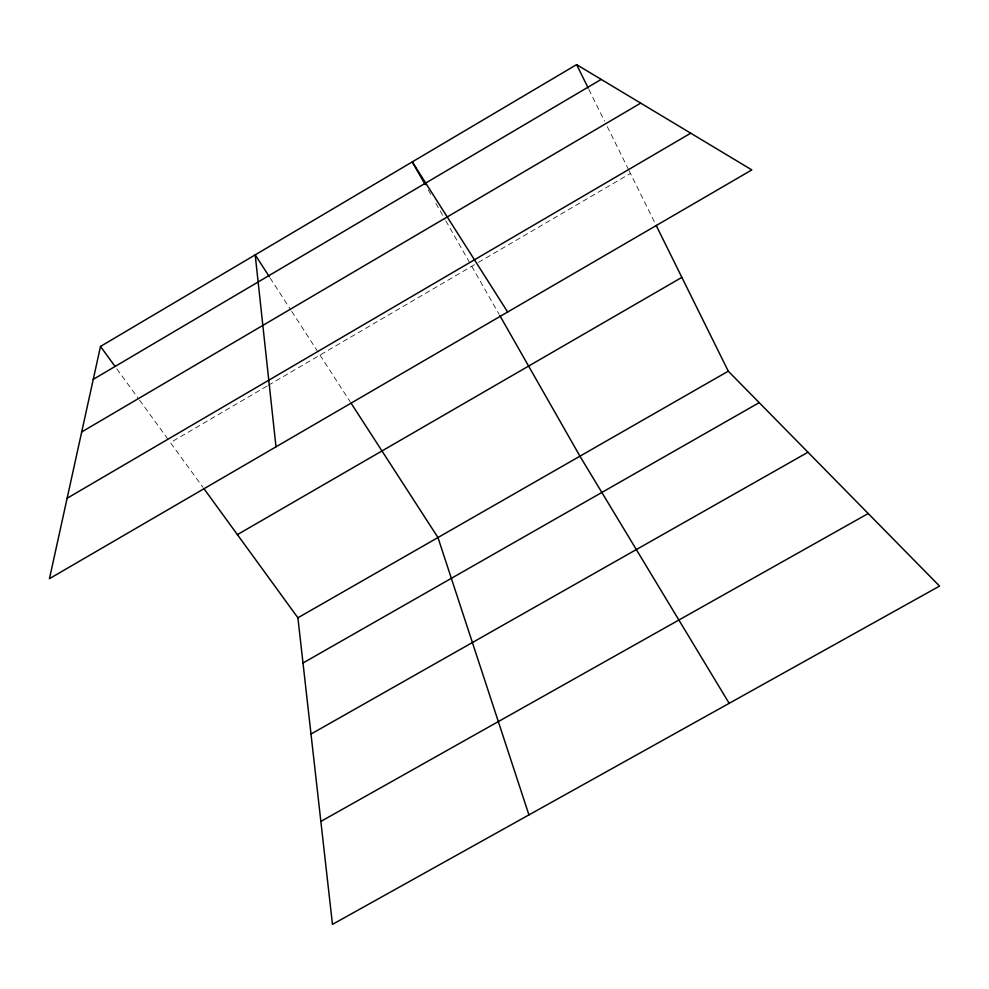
<?xml version="1.0" encoding="UTF-8"?>
<svg xmlns="http://www.w3.org/2000/svg" width="989" height="989" viewBox="0 0 989 989"><rect width="100%" height="100%" fill="white"/><g stroke="black" fill="none" stroke-linecap="round" stroke-linejoin="round"><path stroke-width="0.74" stroke-dasharray="4.95 3.71" d="M267.055 386.069L170.442 442.602L203.017 487.367M268.378 385.29L477.069 263.173M478.404 262.382L630.438 173.421M116.85 368.909L138.645 398.888M139.56 400.137L168.625 440.105M270.145 277.996L290.914 310.113M291.743 311.399L318.334 352.517M319.991 355.088L350.143 401.719M428.274 190.012L431.328 195.365M435.902 203.388L445.05 219.447M445.816 220.782L470.208 263.618M471.741 266.288L499.037 314.193M588.875 89.406L604.551 121.091M607.271 126.592L628.398 169.292M629.078 170.664L655.472 224.033"/><path stroke-width="1.48" d="M100.495 346.434L49.45 578.676L751.825 169.91L576.612 64.619L100.495 346.434L115.033 366.412M93.263 379.343L601.213 79.404M81.691 431.97L640.711 103.128M67.128 498.258L690.73 133.194M237.397 534.629L681.866 277.377M297.899 617.804L728.275 371.184L939.55 586.094L332.465 924.381L297.899 617.804L203.919 488.615M302.993 663.001L759.193 402.647M311.003 734.048L807.964 452.245M320.856 821.426L868.206 513.526M269.317 276.71L255.199 254.865L275.993 446.83M350.984 403.018L437.966 537.546L528.93 814.899M507.641 312.017L412.265 161.899L425.221 184.659M729.177 703.327L579.937 456.176L499.791 315.516M576.612 64.619L588.195 88.033M656.152 225.393L728.275 371.184"/></g></svg>
